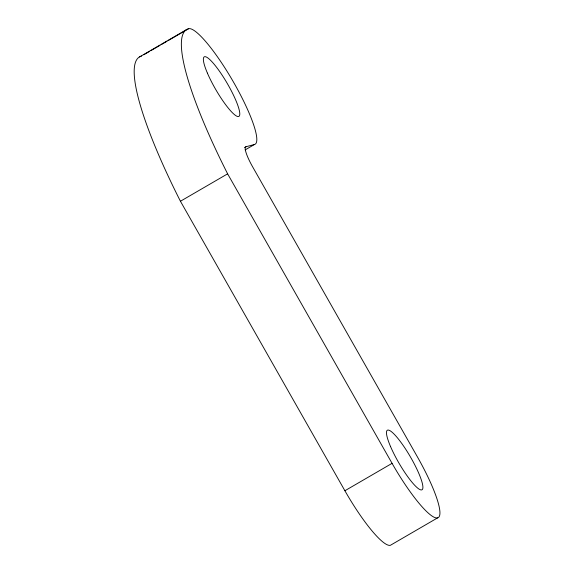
<?xml version="1.0" encoding="UTF-8"?>
<svg xmlns="http://www.w3.org/2000/svg" width="574" height="574" viewBox="0 0 574 574"><rect width="100%" height="100%" fill="white"/><g stroke="black" fill="none" stroke-linecap="round" stroke-linejoin="round"><path stroke-width="0.86" d="M139.496 56.955L186.672 29.539M143.809 54.767L149.226 51.617M150.768 50.72L160.053 45.324M161.595 44.428L167.012 41.285M168.555 40.381L184.799 30.946M186.349 30.049L188.667 28.7A66.677 12.592 59.8 0 1 234.156 83.252A66.677 12.592 59.8 0 1 254.447 144.497L245.17 149.893M244.502 147.626L246.052 146.729L254.447 144.497M246.052 146.729A21.855 4.126 59.8 0 0 252.811 167.149L417.269 456.639A66.677 12.592 59.8 0 1 437.56 517.891L390.385 545.3A66.677 12.592 59.8 0 1 344.895 490.748L180.437 201.252L227.62 173.843A206.375 38.975 59.8 0 1 188.667 28.7M344.895 490.748L392.071 463.34A66.677 12.592 59.8 0 0 437.56 517.891M227.62 173.843L392.071 463.34M180.437 201.252A206.375 38.975 59.8 0 1 141.491 56.109M207.422 73.142A34.447 6.508 59.8 0 0 238.554 116.515A34.447 6.508 59.8 0 0 218.694 70.143A34.447 6.508 59.8 0 0 207.422 73.142M390.535 446.529A34.447 6.508 59.8 0 0 421.668 489.902A34.447 6.508 59.8 0 0 401.814 443.537A34.447 6.508 59.8 0 0 390.535 446.529"/></g></svg>
